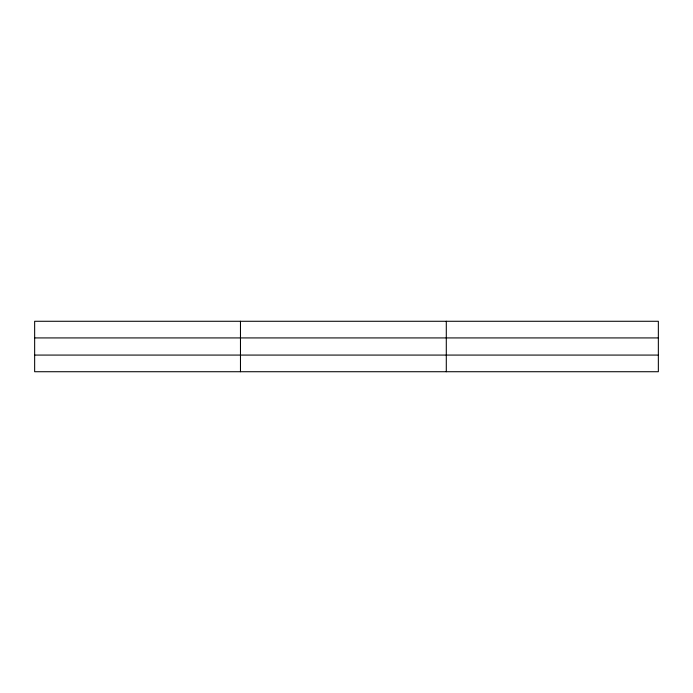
<?xml version="1.0" encoding="UTF-8"?>
<svg xmlns="http://www.w3.org/2000/svg" width="693" height="693" viewBox="0 0 693 693"><rect width="100%" height="100%" fill="white"/><g stroke="black" fill="none" stroke-linecap="round" stroke-linejoin="round"><path stroke-width="1.04" d="M240.471 371.725L240.471 321.275M446.292 371.725L446.292 321.275M658.35 355.076L658.35 371.725L34.65 371.725L34.65 321.275L658.35 321.275L658.35 355.076L34.65 355.076M34.65 337.924L658.35 337.924"/></g></svg>
